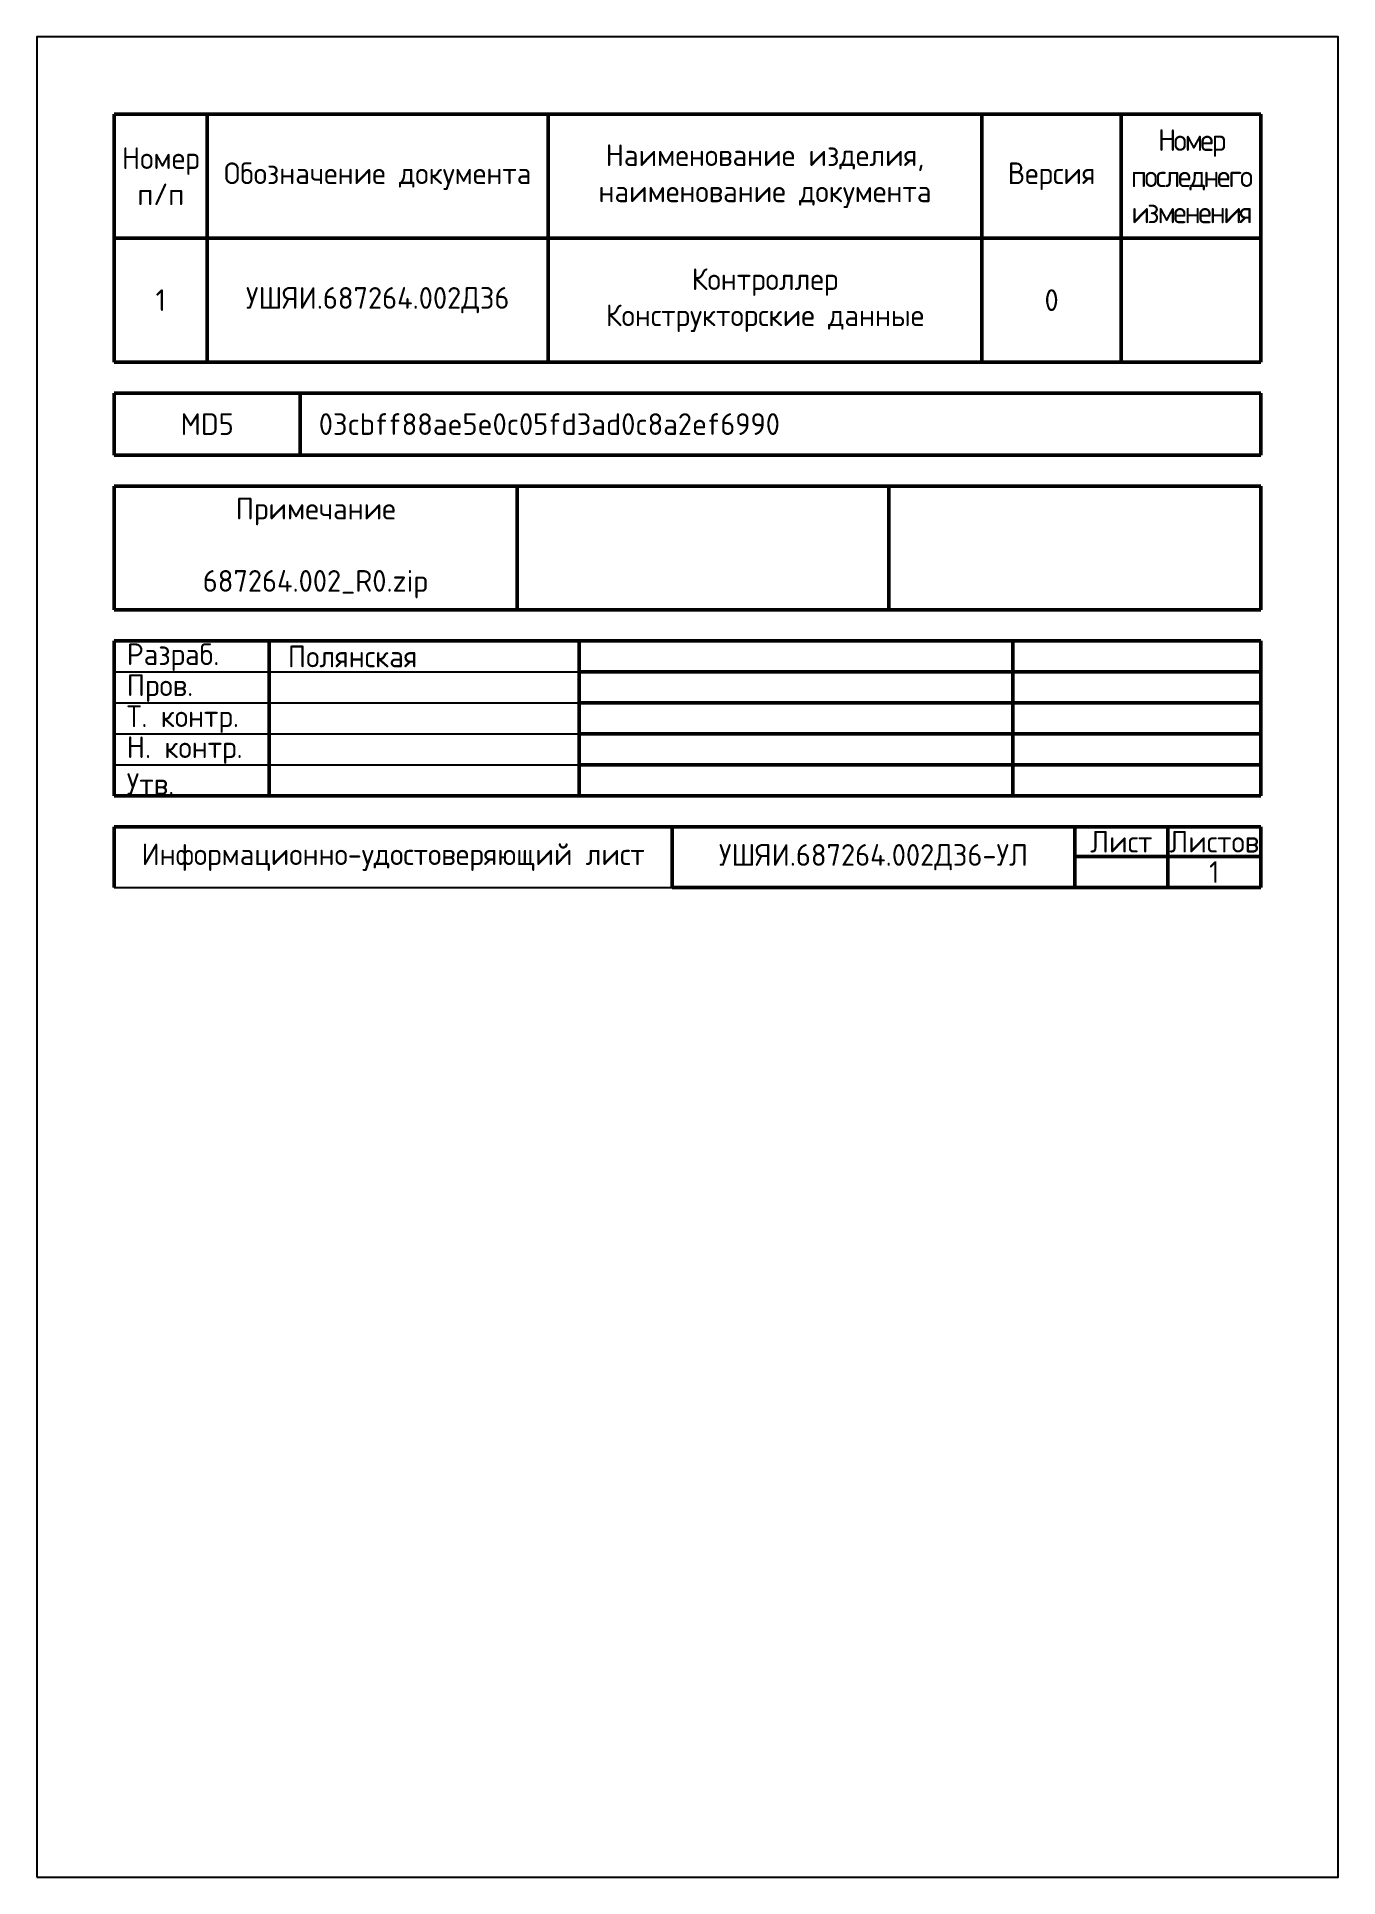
# Model space of a CAD drawing. Header units: millimetres. Extents: x 4 to 214, y 12 to 309.
import ezdxf

# ---------------------------------------------------------------- set-up
doc = ezdxf.new("R2010")
doc.units = ezdxf.units.MM
doc.linetypes.add('Сплошная', pattern=[0])
doc.layers.add('Невидимый для принтера', color=231, linetype='Continuous', plot=False)
doc.styles.add('GOST TYPE B', font='', dxfattribs={"height": 3.5})
doc.styles.get('GOST TYPE B').set_extended_font_data('GOST type B')

# ---------------------------------------------------------------- blocks, each defined once
blk = doc.blocks.new('*T11')
at = {"color": 0, "linetype": 'Сплошная', "lineweight": 50, "transparency": 16777216}
for p, q in [((0, 0), (185, 0)), ((0, 0), (0, -40)), ((15, 0), (15, -40)), ((70, 0), (70, -40)), ((140, 0), (140, -40)), ((162.5, 0), (162.5, -40)), ((185, 0), (185, -40)), ((0, -20), (185, -20)), ((0, -40), (185, -40))]:
    blk.add_line(p, q, dxfattribs=at)
at = {"color": 0, "linetype": 'Continuous', "lineweight": 50, "transparency": 16777216, "char_height": 3.5, "attachment_point": 5, "style": 'GOST TYPE B'}
for s, insert, width in [('{\\T0.85;Номер\\Pпоследнего изменения}', (173.75, -10), 22.38), ('Номер\\Pп/п', (7.5, -10), 14.88), ('Наименование изделия,\\Pнаименование документа', (105, -10), 69.88), ('Обозначение документа', (42.5, -10), 54.88), ('Версия', (151.25, -10), 22.38), ('Контроллер\\PКонструкторские данные', (105, -30), 64), ('1', (7.5, -30), 9), ('УШЯИ.687264.002Д36', (42.5, -30), 49), ('0', (151.25, -30), 16.5)]:
    blk.add_mtext(s, dxfattribs=dict(at, insert=insert, width=width))
blk = doc.blocks.new('*T12')
at = {"color": 0, "linetype": 'Сплошная', "lineweight": 50, "transparency": 16777216}
for p, q in [((0, 0), (185, 0)), ((0, 0), (0, -10)), ((30, 0), (30, -10)), ((185, 0), (185, -10)), ((0, -10), (185, -10))]:
    blk.add_line(p, q, dxfattribs=at)
at = {"color": 0, "linetype": 'Continuous', "lineweight": 50, "transparency": 16777216, "char_height": 3.5, "style": 'GOST TYPE B'}
for s, insert, width, attachment_point in [('MD5', (15, -5), 29.88, 5), ('03cbff88ae5e0c05fd3ad0c8a2ef6990', (33, -5), 149, 4)]:
    blk.add_mtext(s, dxfattribs=dict(at, insert=insert, width=width, attachment_point=attachment_point))
blk = doc.blocks.new('*T13')
at = {"color": 0, "linetype": 'Сплошная', "lineweight": 50, "transparency": 16777216}
for p, q in [((0, 0), (185, 0)), ((0, 0), (0, -20)), ((65, 0), (65, -20)), ((125, 0), (125, -20)), ((185, 0), (185, -20)), ((0, -20), (185, -20))]:
    blk.add_line(p, q, dxfattribs=at)
at = {"color": 0, "linetype": 'Continuous', "lineweight": 50, "transparency": 16777216, "insert": (32.5, -10), "char_height": 3.5, "width": 64.88, "attachment_point": 5, "style": 'GOST TYPE B'}
blk.add_mtext('Примечание\\P\\P687264.002_R0.zip', dxfattribs=at)
blk = doc.blocks.new('*T14')
at = {"color": 0, "linetype": 'Сплошная', "lineweight": 50, "transparency": 16777216}
for p, q in [((0, 0), (185, 0)), ((0, 0), (0, -25)), ((25, 0), (25, -25)), ((75, 0), (75, -25)), ((145, 0), (145, -25)), ((185, 0), (185, -25)), ((75, -5), (185, -5)), ((75, -10), (185, -10)), ((75, -15), (185, -15)), ((75, -20), (185, -20)), ((0, -25), (185, -25))]:
    blk.add_line(p, q, dxfattribs=at)
at = {"color": 0, "linetype": 'Сплошная', "lineweight": -2, "transparency": 16777216}
for p, q in [((0, -5), (75, -5)), ((0, -10), (75, -10)), ((0, -15), (75, -15)), ((0, -20), (75, -20))]:
    blk.add_line(p, q, dxfattribs=at)
at = {"color": 0, "linetype": 'Continuous', "lineweight": 50, "transparency": 16777216, "char_height": 3.5, "style": 'GOST TYPE B'}
for s, insert, width, attachment_point in [('Разраб.', (2, -4.84), 21, 7), ('Полянская', (28, -2.5), 44, 4), ('Пров.', (2, -9.84), 21, 7), ('Т. контр.', (2, -14.84), 21, 7), ('Н. контр.', (2, -19.84), 21, 7), ('Утв.', (2, -24.84), 21, 7)]:
    blk.add_mtext(s, dxfattribs=dict(at, insert=insert, width=width, attachment_point=attachment_point))
blk = doc.blocks.new('*T17')
at = {"color": 0, "linetype": 'Сплошная', "lineweight": 50, "transparency": 16777216}
for p, q in [((0, 0), (185, 0)), ((0, 0), (0, -9.79)), ((90, 0), (90, -9.79)), ((155, 0), (155, -9.79)), ((170, 0), (170, -9.79)), ((185, 0), (185, -9.79)), ((155, -4.79), (185, -4.79)), ((90, -9.79), (185, -9.79))]:
    blk.add_line(p, q, dxfattribs=at)
at = {"color": 0, "linetype": 'Сплошная', "lineweight": -2, "transparency": 16777216}
blk.add_line((0, -9.79), (90, -9.79), dxfattribs=at)
at = {"color": 0, "linetype": 'Continuous', "lineweight": 50, "transparency": 16777216, "char_height": 3.5, "attachment_point": 5, "style": 'GOST TYPE B'}
for s, insert, width in [('Информационно-удостоверяющий лист', (45, -4.89), 84), ('УШЯИ.687264.002Д36-УЛ', (122.5, -4.89), 64.88), ('Лист', (162.5, -2.39), 14.88), ('Листов', (177.5, -2.39), 14.88), ('1', (177.5, -7.29), 9)]:
    blk.add_mtext(s, dxfattribs=dict(at, insert=insert, width=width))

msp = doc.modelspace()

# ---------------------------------------------------------------- linework, layer by layer
at = {"layer": 'Невидимый для принтера', "lineweight": 25}
msp.add_lwpolyline([(4.05, 11.83), (214.05, 11.83), (214.05, 308.83), (4.05, 308.83)], close=True, dxfattribs=at)

# ---------------------------------------------------------------- block references
for name, p in [('*T11', (16.55, 296.33)), ('*T12', (16.55, 251.33)), ('*T13', (16.55, 236.33)), ('*T14', (16.55, 211.33)), ('*T17', (16.55, 181.33))]:
    msp.add_blockref(name, p)

doc.saveas('drawing.dxf')
